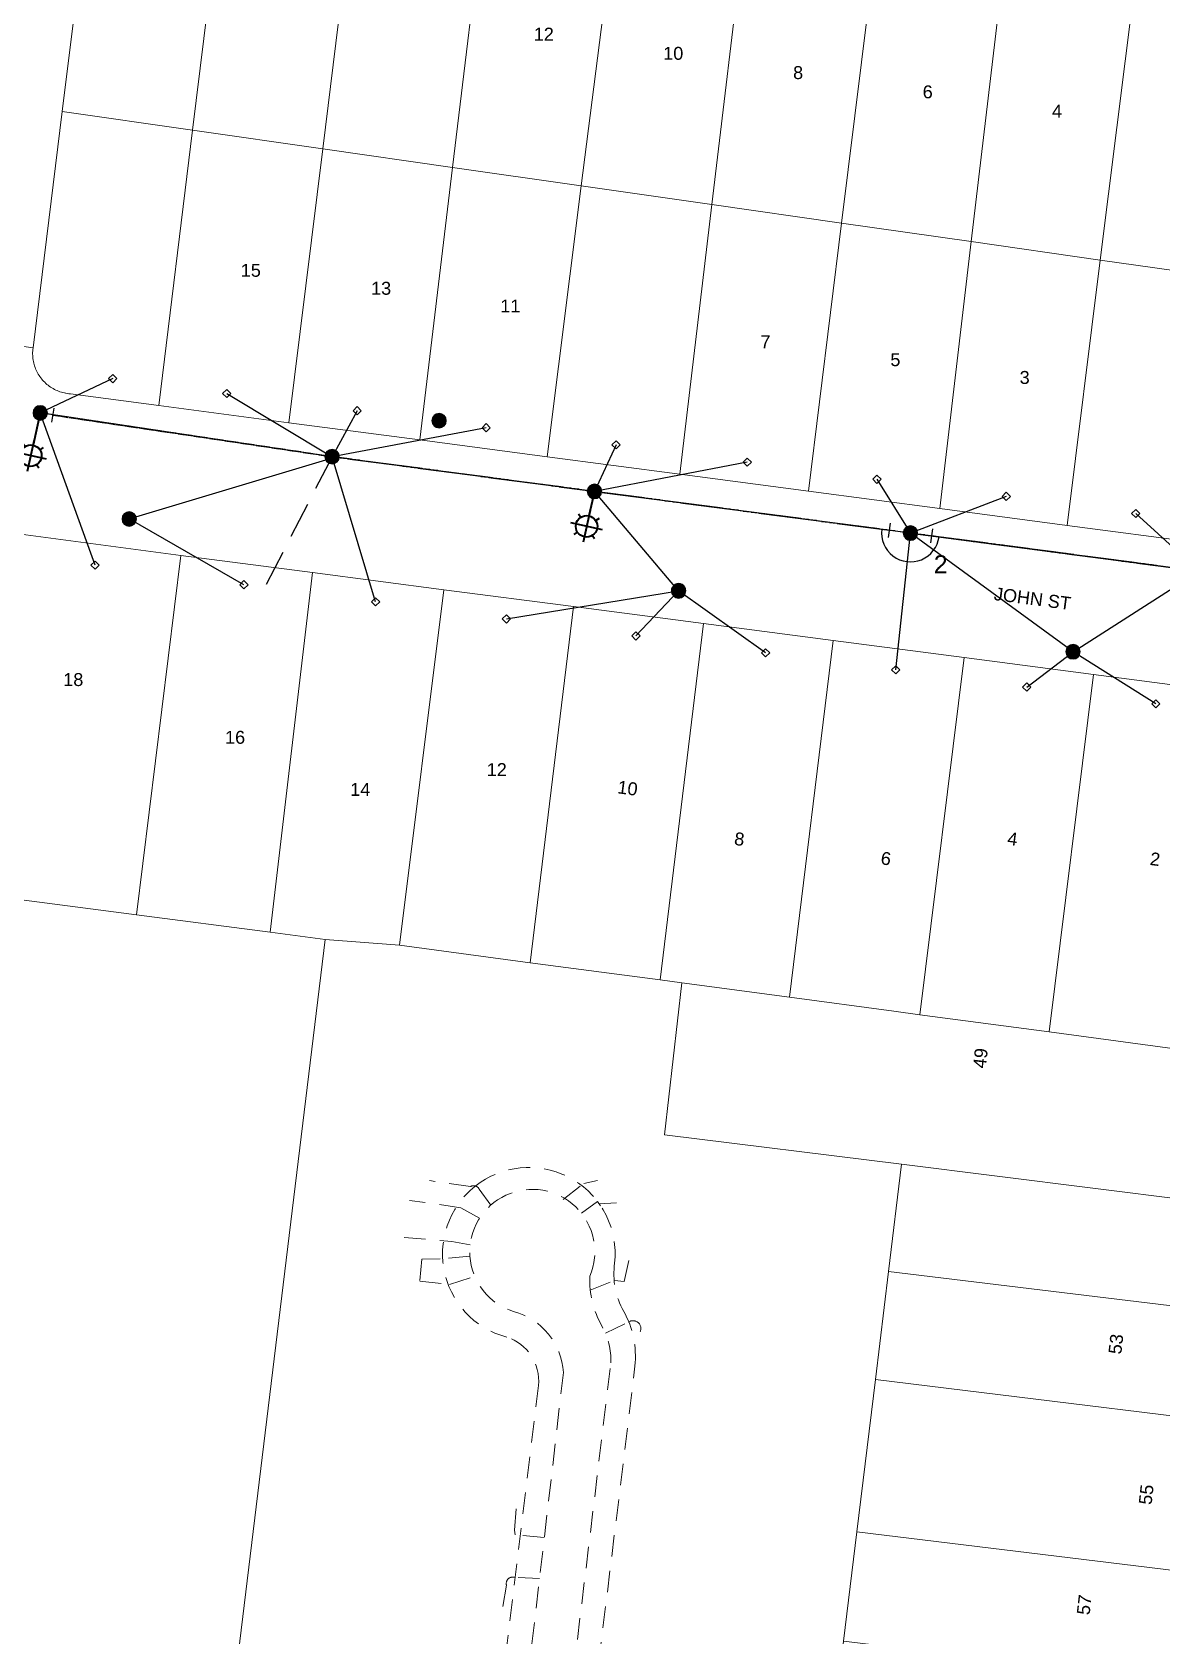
# Model space of a CAD drawing. Header units: metres. Extents: x 291879 to 294448, y 6259965 to 6261176.
# Drawn here: x 293539.7 to 293697, y 6260414 to 6260637.2 of the extents above; entities that cross this region are included whole.
import ezdxf
from ezdxf.enums import TextEntityAlignment as Align

# ---------------------------------------------------------------- set-up
doc = ezdxf.new("R2010")
doc.units = ezdxf.units.M
for name, pattern in [('Cable Exist OH', [1, 1, 0]), ('Cable New OH', [6, 4, -2]), ('Dash', [5, 3, -2]), ('DASHED', [0.75, 0.5, -0.25])]:
    doc.linetypes.add(name, pattern=pattern)
doc.layers.get('0').update_dxf_attribs({"color": 6})
for name, color, linetype, lineweight in [('Cadastre Buildings_SP_EXT', 9, 'Continuous', 5), ('Cadastre Developer_SP_EXT', 9, 'Continuous', 5), ('Cadastre Land Parcels_SP_EXT', 9, 'Continuous', 5), ('Cadastre Road Names_SP_HV_LV_SL_EXT', 9, 'Continuous', 5), ('Cadastre Roads_SP_EXT', 9, 'Continuous', 5)]:
    doc.layers.add(name, color=color, linetype=linetype, lineweight=lineweight)
for name, color, linetype in [('Equip_SP_SL_EXT', 7, 'Continuous'), ('Mains_LV_EXT', 7, 'Continuous'), ('Mains_LV_NEW', 2, 'Continuous'), ('Mains_LV_NEW_E56', 2, 'Continuous'), ('Mains_LV_NEW_Hardwired', 2, 'Continuous'), ('Mains_SL_EXT', 7, 'Continuous'), ('OH_Details_SP_MISC', 7, 'Continuous'), ('Services_SP_EXT', 7, 'Continuous'), ('Services_SP_NEW_UG', 2, 'Continuous'), ('SupportsOH_SP_TR_HV_LV_SL_EXT', 7, 'Continuous')]:
    doc.layers.add(name, color=color, linetype=linetype)
doc.layers.add('Features_DEL', color=1, linetype='Continuous', plot=False)
doc.styles.add('iecARIAL', font='arial.ttf', dxfattribs={"height": 2})
doc.styles.add('POLE_LABEL', font='arial.ttf')
doc.styles.get("Standard").update_dxf_attribs({"font": 'arial.ttf'})

# ---------------------------------------------------------------- blocks, each defined once
blk = doc.blocks.new('*U774')
at = {"lineweight": 40}
for p, q in [((0, 0), (-0.98, -4.48)), ((-2.42, -4.2), (-2.11, -4.68)), ((-0.82, -3.74), (-1.79, -8.14)), ((0.89, -6.42), (-3.5, -5.46)), ((0.43, -4.83), (-0.04, -5.13)), ((-3.04, -7.05), (-2.57, -6.75)), ((-0.19, -7.68), (-0.5, -7.21))]:
    blk.add_line(p, q, dxfattribs=at)
blk.add_circle((-1.31, -5.94), 1.5, dxfattribs=at)
at = {"style": 'iecARIAL', "flags": 8}
blk.add_attdef('ASSET_NUM', (1.5, 1.5), '', height=2.5, dxfattribs=at)
for tag, p, height, flags in [('OPERATING_VOLTAGE', (0.98, -1.65), 0.2, 9), ('ORIENTATION', (0.98, -1.85), 0.2, 9), ('OWNED_BY', (0.98, -2.05), 0.2, 9), ('STATE', (0.98, -2.25), 0.2, 9), ('CONSTRUCTED_VOLTAGE', (0.98, -0.65), 0.2, 9), ('CONTROL_TYPE', (0.98, -0.85), 0.2, 9), ('LANTERN_PURPOSE', (0.98, -1.05), 0.2, 9), ('LANTERN_TYPE', (0.98, -1.25), 0.2, 9), ('NO_PHASES', (0.98, -1.45), 0.2, 9), ('LNUMBER', (2.18, -3.25), 2.5, 8), ('USAGE', (0.98, -2.45), 0.2, 9), ('CEXIST', (0.98, -2.65), 0.2, 9), ('CNEW', (0.98, -2.85), 0.2, 9), ('CNUMBER', (0.98, -3.05), 0.2, 9), ('CREMOVE', (0.98, -3.25), 0.2, 9), ('CREPLACE', (0.98, -3.45), 0.2, 9), ('LKINGHEIGHT', (0.98, -3.65), 0.2, 9), ('LBRACKET', (0.98, -3.85), 0.2, 9), ('LBRACKETVOCAB', (0.98, -4.05), 0.2, 9), ('LCATEGORY', (0.98, -4.25), 0.2, 9), ('LCHARGE1', (0.98, -4.45), 0.2, 9), ('LCHARGE1PERCENT', (0.98, -4.65), 0.2, 9), ('LCHARGE2', (0.98, -4.85), 0.2, 9), ('LCHARGE2PERCENT', (0.98, -5.05), 0.2, 9), ('LCHARGE3', (0.98, -5.25), 0.2, 9), ('LCHARGE3PERCENT', (0.98, -5.45), 0.2, 9), ('LEXIST', (0.98, -5.65), 0.2, 9), ('LLAMP', (0.98, -5.85), 0.2, 9), ('LLAMPVOCAB', (0.98, -6.05), 0.2, 9), ('LMAST', (0.98, -6.25), 0.2, 9), ('LMASTVOCAB', (0.98, -6.45), 0.2, 9), ('LNEW', (0.98, -6.65), 0.2, 9), ('LANTNUMBER', (0.98, -6.85), 0.2, 9), ('LOUTREACH', (0.98, -7.25), 0.2, 9), ('LOUTREACHVOCAB', (0.98, -7.45), 0.2, 9), ('LRATECODE', (0.98, -7.65), 0.2, 9), ('LREMOVE', (0.98, -7.85), 0.2, 9), ('LREPLACE', (0.98, -8.05), 0.2, 9), ('LTYPE', (0.98, -8.25), 0.2, 9), ('LTYPEVOCAB', (0.98, -8.45), 0.2, 9), ('LEGEND', (0.98, -8.65), 0.2, 9), ('LOCATION', (0.98, -8.85), 0.2, 9), ('NOTES', (0.98, -9.05), 0.2, 9), ('STREETNAME', (0.98, -9.25), 0.2, 9), ('SUBURB', (0.98, -9.45), 0.2, 1)]:
    blk.add_attdef(tag, p, '', height=height, dxfattribs=dict(flags=flags))
blk = doc.blocks.new('*U784')
at = {"lineweight": 40}
for p, q in [((0, 0), (-0.77, -3.41)), ((1.1, -5.37), (-3.29, -4.38)), ((-2.2, -3.13), (-1.9, -3.61)), ((-0.6, -2.68), (-1.59, -7.07)), ((0.64, -3.77), (0.17, -4.07)), ((-2.84, -5.98), (-2.37, -5.68)), ((0, -6.62), (-0.3, -6.14))]:
    blk.add_line(p, q, dxfattribs=at)
blk.add_circle((-1.1, -4.87), 1.5, dxfattribs=at)
at = {"style": 'iecARIAL', "flags": 8}
blk.add_attdef('ASSET_NUM', (1.5, 1.5), '', height=2.5, dxfattribs=at)
for tag, p, height, flags in [('OPERATING_VOLTAGE', (0.98, -1.65), 0.2, 9), ('ORIENTATION', (0.98, -1.85), 0.2, 9), ('OWNED_BY', (0.98, -2.05), 0.2, 9), ('STATE', (0.98, -2.25), 0.2, 9), ('CONSTRUCTED_VOLTAGE', (0.98, -0.65), 0.2, 9), ('CONTROL_TYPE', (0.98, -0.85), 0.2, 9), ('LANTERN_PURPOSE', (0.98, -1.05), 0.2, 9), ('LANTERN_TYPE', (0.98, -1.25), 0.2, 9), ('NO_PHASES', (0.98, -1.45), 0.2, 9), ('LNUMBER', (2.18, -3.25), 2.5, 8), ('USAGE', (0.98, -2.45), 0.2, 9), ('CEXIST', (0.98, -2.65), 0.2, 9), ('CNEW', (0.98, -2.85), 0.2, 9), ('CNUMBER', (0.98, -3.05), 0.2, 9), ('CREMOVE', (0.98, -3.25), 0.2, 9), ('CREPLACE', (0.98, -3.45), 0.2, 9), ('LKINGHEIGHT', (0.98, -3.65), 0.2, 9), ('LBRACKET', (0.98, -3.85), 0.2, 9), ('LBRACKETVOCAB', (0.98, -4.05), 0.2, 9), ('LCATEGORY', (0.98, -4.25), 0.2, 9), ('LCHARGE1', (0.98, -4.45), 0.2, 9), ('LCHARGE1PERCENT', (0.98, -4.65), 0.2, 9), ('LCHARGE2', (0.98, -4.85), 0.2, 9), ('LCHARGE2PERCENT', (0.98, -5.05), 0.2, 9), ('LCHARGE3', (0.98, -5.25), 0.2, 9), ('LCHARGE3PERCENT', (0.98, -5.45), 0.2, 9), ('LEXIST', (0.98, -5.65), 0.2, 9), ('LLAMP', (0.98, -5.85), 0.2, 9), ('LLAMPVOCAB', (0.98, -6.05), 0.2, 9), ('LMAST', (0.98, -6.25), 0.2, 9), ('LMASTVOCAB', (0.98, -6.45), 0.2, 9), ('LNEW', (0.98, -6.65), 0.2, 9), ('LANTNUMBER', (0.98, -6.85), 0.2, 9), ('LOUTREACH', (0.98, -7.25), 0.2, 9), ('LOUTREACHVOCAB', (0.98, -7.45), 0.2, 9), ('LRATECODE', (0.98, -7.65), 0.2, 9), ('LREMOVE', (0.98, -7.85), 0.2, 9), ('LREPLACE', (0.98, -8.05), 0.2, 9), ('LTYPE', (0.98, -8.25), 0.2, 9), ('LTYPEVOCAB', (0.98, -8.45), 0.2, 9), ('LEGEND', (0.98, -8.65), 0.2, 9), ('LOCATION', (0.98, -8.85), 0.2, 9), ('NOTES', (0.98, -9.05), 0.2, 9), ('STREETNAME', (0.98, -9.25), 0.2, 9), ('SUBURB', (0.98, -9.45), 0.2, 1)]:
    blk.add_attdef(tag, p, '', height=height, dxfattribs=dict(flags=flags))
blk = doc.blocks.new('CCP_EXT')
at = {"flags": 9}
for tag, p in [('STATE', (0, -1.8)), ('NOTES', (0, -2))]:
    blk.add_attdef(tag, text='', height=0.2, dxfattribs=at).set_placement(p, align=Align.MIDDLE_LEFT)
blk.add_wipeout([(0, 0.57), (0.57, 0), (0, -0.57), (-0.57, 0)])
blk.add_lwpolyline([(-0.57, 0), (0, 0.57), (0.57, 0), (0, -0.57), (-0.57, 0)])
at = {"flags": 1}
blk.add_attdef('Z', (0, 0), '', height=0.2, dxfattribs=at)
at = {"flags": 9}
for tag, p in [('CCP_TYPE', (0, 0)), ('CONSTRUCTED_VOLTAGE', (0, -0.2)), ('OPERATING_VOLTAGE', (0, -0.6)), ('ORIENTATION', (0, -0.8)), ('OWNED_BY', (0, -1)), ('NO_PHASES', (0, -0.4)), ('USAGE', (0, -1.2)), ('LEGEND', (0, -1.4)), ('LIFE_SUPPORT', (0, -1.6))]:
    blk.add_attdef(tag, text='', height=0.2, dxfattribs=at).set_placement(p, align=Align.MIDDLE_LEFT)
blk = doc.blocks.new('POLE_EXT')
blk.add_hatch(color=256).paths.add_polyline_path([(-1, 0, 1), (1, 0, 1)])
blk.add_lwpolyline([(-1, 0, 1), (1, 0, 1)], format="xyb", close=True)
for tag, height, flags, p in [('pNumber', 2.5, 8, (-17.84, 2.07)), ('OWNED_BY', 0.2, 9, (1.35, -0.4)), ('SPECIAL_USE', 0.2, 9, (1.35, -0.8)), ('STATE', 0.2, 9, (1.35, -1)), ('cLV', 0.2, 9, (1.35, -1.4)), ('hDepth', 0.2, 9, (1.35, -1.6)), ('hDia', 0.2, 9, (1.35, -1.8)), ('cHV', 0.2, 9, (1.35, -2)), ('PARENT', 0.2, 9, (1.35, -0.6)), ('USAGE', 0.2, 9, (1.35, -1.2)), ('LBRACKET', 0.2, 9, (1.35, -2.2)), ('cLinedev', 0.2, 9, (1.35, -3.4)), ('pExisting', 0.2, 9, (1.35, -3.8)), ('pFooting', 0.2, 9, (1.35, -4.4)), ('LExisting', 0.2, 9, (1.35, -2.4)), ('LANTNUMBER', 0.2, 9, (1.35, -2.6)), ('LOther', 0.2, 9, (1.35, -2.8)), ('LRemove', 0.2, 9, (1.35, -3)), ('LEGEND', 0.2, 9, (1.35, -3.2)), ('LOCATION', 0.2, 9, (1.35, -3.6)), ('PFNUMBER', 0.2, 9, (1.35, -4)), ('NEWPFNUMBER', 0.2, 9, (1.35, -4.2)), ('pNew', 0.2, 9, (1.35, -4.6)), ('pRelocate', 0.2, 9, (1.35, -5)), ('pRemove', 0.2, 9, (1.35, -5.2)), ('pReplace', 0.2, 9, (1.35, -5.4)), ('pStay', 0.2, 9, (1.35, -5.6)), ('pType', 0.2, 9, (1.35, -5.8)), ('cspan', 0.2, 9, (1.35, -6)), ('STREETNAME', 0.2, 9, (1.35, -6.2)), ('SUBURB', 0.2, 9, (1.35, -6.4)), ('NOTES', 0.2, 9, (1.35, -6.6)), ('OPERATED_BY', 0.2, 9, (1.36, -7.01)), ('MAINTAINED_BY', 0.2, 9, (1.36, -6.81))]:
    blk.add_attdef(tag, text='', height=height, dxfattribs=dict(flags=flags)).set_placement(p, align=Align.MIDDLE_LEFT)
at = {"style": 'POLE_LABEL'}
for tag, height, flags, p in [('ASSET_NUM', 2.5, 8, (2, 2)), ('STRUCTURE_PLANT_NUMBER', 0.2, 9, (1.35, 0.03)), ('STREET_CODE', 0.2, 9, (1.35, -0.2))]:
    blk.add_attdef(tag, text='', height=height, dxfattribs=dict(at, flags=flags)).set_placement(p, align=Align.MIDDLE_LEFT)
at = {"flags": 1}
blk.add_attdef('Z', (1.35, -7.33), '', height=0.2, dxfattribs=at)
blk = doc.blocks.new('End Shackle_EXT')
at = {"flags": 9}
blk.add_attdef('NOTES', text='', height=0.2, dxfattribs=at).set_placement((0, -1.6), align=Align.MIDDLE_LEFT)
blk.add_wipeout([(0, 0.25), (1.81, 0.25), (1.82, -0.25), (0, -0.25)])
blk.add_line((1.81, -1), (1.81, 1))
at = {"flags": 1}
blk.add_attdef('Z', (0, 0), '', height=0.2, dxfattribs=at)
at = {"flags": 9}
for tag, p in [('CONNECTOR_TYPE', (0, 0)), ('CONSTRUCTED_VOLTAGE', (0, -0.2)), ('OPERATING_VOLTAGE', (0, -0.6)), ('ORIENTATION', (0, -0.8)), ('OWNED_BY', (0, -1)), ('STATE', (0, -1.2)), ('NO_PHASES', (0, -0.4)), ('USAGE', (0, -1.4))]:
    blk.add_attdef(tag, text='', height=0.2, dxfattribs=at).set_placement(p, align=Align.MIDDLE_LEFT)
blk = doc.blocks.new('*U790')
blk.add_line((1, 3), (-1, 3))
at = {"flags": 1}
blk.add_attdef('Z', (0, 0), '', height=0.2, dxfattribs=at)
at = {"flags": 9}
for tag, p in [('CONNECTOR_TYPE', (0, 0)), ('CONSTRUCTED_VOLTAGE', (0, -0.2)), ('OPERATING_VOLTAGE', (0, -0.6)), ('ORIENTATION', (0, -0.8)), ('OWNED_BY', (0, -1)), ('STATE', (0, -1.2)), ('OPERATED_BY', (0, -2.01)), ('NO_PHASES', (0, -0.4)), ('USAGE', (0, -1.4)), ('NOTES', (0, -1.6)), ('MAINTAINED_BY', (0, -1.81))]:
    blk.add_attdef(tag, text='', height=0.2, dxfattribs=at).set_placement(p, align=Align.MIDDLE_LEFT)

msp = doc.modelspace()

# ---------------------------------------------------------------- linework, layer by layer
at = {"layer": 'Cadastre Buildings_SP_EXT', "linetype": 'Continuous'}
msp.add_lwpolyline([(293645.36, 6260352.81), (293647.21, 6260368.07), (293649.05, 6260383.24), (293650.85, 6260398.11), (293652.69, 6260413.27), (293654.54, 6260428.5), (293657.11, 6260449.69), (293658.93, 6260464.72), (293660.74, 6260479.65), (293627.74, 6260483.76), (293630.15, 6260504.91), (293627.14, 6260505.31), (293609.06, 6260507.71), (293590.86, 6260510.14), (293580.51, 6260510.93), (293556.11, 6260310.29), (293581.58, 6260307.19), (293596.69, 6260305.35), (293601.16, 6260342.97), (293616.39, 6260341.11), (293631.66, 6260339.22), (293643.54, 6260337.78), (293645.36, 6260352.81)], close=True, dxfattribs=at)
at = {"layer": 'Cadastre Developer_SP_EXT', "linetype": 'Dash'}
for points in [[(293620.82, 6260465.91, 0.641205), (293602.08, 6260477.1)], [(293602.08, 6260477.1, 0.641204), (293605.79, 6260455.59)], [(293601.98, 6260476.18, 0.425646), (293600.76, 6260476.56)], [(293605.69, 6260475.35, 0.686197), (293606.75, 6260459.15)], [(293617.37, 6260464.06, 0.686193), (293605.69, 6260475.35)], [(293622.09, 6260459.18, -0.166479), (293620.82, 6260465.91)], [(293619.07, 6260457.09, -0.14312), (293617.37, 6260464.06)], [(293606.75, 6260459.15, -0.323203), (293613.69, 6260450.66)], [(293623.65, 6260451.56, 0.152098), (293622.09, 6260459.18)], [(293620.3, 6260452.03, 0.135356), (293619.07, 6260457.09)], [(293622.77, 6260457.69, -0.770723), (293624.36, 6260456.34)], [(293605.79, 6260455.59, -0.356209), (293610.21, 6260448.88)], [(293606.91, 6260422.16, 0.592774), (293605.76, 6260421.05)]]:
    msp.add_lwpolyline(points, format="xyb", dxfattribs=at)
for points in [[(293600.76, 6260476.56), (293595.05, 6260477.38)], [(293613.65, 6260474.74), (293616.51, 6260476.99), (293618.42, 6260477.4)], [(293602.01, 6260472.13), (293599.41, 6260473.61), (293592.24, 6260474.63)], [(293603.57, 6260473.97), (293601.98, 6260476.18)], [(293616.19, 6260472.84), (293618.45, 6260474.46), (293618.86, 6260473.88)], [(293618.66, 6260474.17), (293621.08, 6260474.3)], [(293591.5, 6260469.47), (293598.14, 6260468.9), (293600.7, 6260468.45)], [(293617.43, 6260462.11), (293620.79, 6260463.48), (293622.13, 6260463.32), (293623.03, 6260467.42)], [(293600.67, 6260466.88), (293596.54, 6260466.47), (293594, 6260466.46), (293593.68, 6260463.39), (293597.84, 6260462.92), (293601.33, 6260464.08)], [(293619.53, 6260456.14), (293622.77, 6260457.69)], [(293613.23, 6260393.64), (293620.3, 6260452.03)], [(293613.69, 6260450.66), (293607.49, 6260397.25)], [(293616.77, 6260395.27), (293623.65, 6260451.56)], [(293610.21, 6260448.88), (293603.84, 6260396.37)], [(293606.99, 6260428.1), (293606.88, 6260428.72), (293607.24, 6260433.37)], [(293611.03, 6260427.71), (293606.99, 6260428.1)], [(293605.76, 6260421.05), (293605.03, 6260416.75)], [(293610.37, 6260422), (293606.91, 6260422.16)]]:
    msp.add_lwpolyline(points, dxfattribs=at)
at = {"layer": 'Cadastre Land Parcels_SP_EXT', "linetype": 'Continuous'}
for points in [[(293554.94, 6260663.78), (293554.25, 6260663.85), (293553.56, 6260663.85), (293552.87, 6260663.76), (293552.2, 6260663.6), (293551.55, 6260663.36), (293550.93, 6260663.05), (293550.35, 6260662.68), (293549.82, 6260662.24), (293549.34, 6260661.74), (293548.92, 6260661.19), (293548.57, 6260660.59), (293548.28, 6260659.96), (293548.07, 6260659.3), (293547.94, 6260658.63), (293543.92, 6260626.18), (293562.07, 6260623.58), (293566.79, 6260661.93), (293554.94, 6260663.78)], [(293584.89, 6260659.14), (293566.79, 6260661.93), (293562.07, 6260623.58), (293580.18, 6260620.99), (293584.89, 6260659.14)], [(293602.85, 6260656.37), (293584.89, 6260659.14), (293580.18, 6260620.99), (293598.25, 6260618.4), (293602.85, 6260656.37)], [(293620.97, 6260653.59), (293602.85, 6260656.37), (293598.25, 6260618.4), (293616.18, 6260615.85), (293620.97, 6260653.59)], [(293638.83, 6260650.86), (293620.97, 6260653.59), (293616.18, 6260615.85), (293634.34, 6260613.24), (293638.83, 6260650.86)], [(293657.04, 6260648.03), (293638.83, 6260650.86), (293634.34, 6260613.24), (293652.42, 6260610.66), (293657.04, 6260648.03)], [(293674.87, 6260645.31), (293657.04, 6260648.03), (293652.42, 6260610.66), (293670.47, 6260608.07), (293674.87, 6260645.31)], [(293693.05, 6260642.49), (293674.87, 6260645.31), (293670.47, 6260608.07), (293688.42, 6260605.51), (293693.05, 6260642.49)], [(293710.97, 6260639.77), (293693.05, 6260642.49), (293688.42, 6260605.51), (293706.6, 6260602.93), (293708.77, 6260621.23), (293710.97, 6260639.77)], [(293575.48, 6260582.87), (293580.18, 6260620.99), (293562.07, 6260623.58), (293557.36, 6260585.27), (293575.48, 6260582.87)], [(293593.71, 6260580.47), (293598.25, 6260618.4), (293580.18, 6260620.99), (293575.48, 6260582.87), (293593.71, 6260580.47)], [(293616.18, 6260615.85), (293598.25, 6260618.4), (293593.71, 6260580.47), (293611.44, 6260578.13), (293616.18, 6260615.85)], [(293647.82, 6260573.33), (293652.42, 6260610.66), (293634.34, 6260613.24), (293629.9, 6260575.69), (293647.82, 6260573.33)], [(293666.08, 6260570.91), (293670.47, 6260608.07), (293652.42, 6260610.66), (293647.82, 6260573.33), (293666.08, 6260570.91)], [(293688.42, 6260605.51), (293670.47, 6260608.07), (293666.08, 6260570.91), (293683.81, 6260568.57), (293688.42, 6260605.51)], [(293706.6, 6260602.93), (293688.42, 6260605.51), (293683.81, 6260568.57), (293702.25, 6260566.15), (293704.41, 6260584.47), (293706.6, 6260602.93)], [(293554.27, 6260514.37), (293560.43, 6260564.4), (293537.48, 6260567.43), (293536.98, 6260567.49), (293531.12, 6260517.41), (293554.27, 6260514.37)], [(293572.85, 6260511.94), (293578.78, 6260562.01), (293560.43, 6260564.4), (293554.27, 6260514.37), (293572.85, 6260511.94)], [(293597.03, 6260559.62), (293578.78, 6260562.01), (293572.85, 6260511.94), (293580.51, 6260510.93), (293590.86, 6260510.14), (293597.03, 6260559.62)], [(293615.11, 6260557.27), (293597.03, 6260559.62), (293590.86, 6260510.14), (293609.06, 6260507.71), (293615.11, 6260557.27)], [(293633.18, 6260554.92), (293615.11, 6260557.27), (293609.06, 6260507.71), (293627.14, 6260505.31), (293633.18, 6260554.92)], [(293651.25, 6260552.56), (293633.18, 6260554.92), (293627.14, 6260505.31), (293630.15, 6260504.9), (293645.17, 6260502.9), (293651.25, 6260552.56)], [(293669.49, 6260550.18), (293651.25, 6260552.56), (293645.17, 6260502.9), (293659.7, 6260500.96), (293663.31, 6260500.47), (293669.49, 6260550.18)], [(293687.48, 6260547.83), (293669.49, 6260550.18), (293663.31, 6260500.47), (293681.32, 6260498.07), (293687.48, 6260547.83)], [(293702.41, 6260519.66), (293705.52, 6260545.47), (293687.48, 6260547.83), (293681.32, 6260498.07), (293699.51, 6260495.64), (293702.41, 6260519.66)], [(293452.27, 6260527.81), (293435.5, 6260529.99), (293414.69, 6260350.34), (293424.52, 6260338.62), (293518.36, 6260327.73), (293517.64, 6260318.32), (293531.26, 6260317.38), (293531.82, 6260324.89), (293540.14, 6260323.75), (293539.06, 6260312.35), (293556.11, 6260310.29), (293580.51, 6260510.93), (293572.85, 6260511.94), (293554.27, 6260514.37), (293531.12, 6260517.41), (293512.98, 6260519.82), (293512.97, 6260519.82), (293452.27, 6260527.81)], [(293645.17, 6260502.9), (293630.15, 6260504.9), (293627.74, 6260483.76), (293660.74, 6260479.65), (293727.34, 6260471.3), (293729.71, 6260491.61), (293699.51, 6260495.64), (293681.32, 6260498.07), (293663.31, 6260500.47), (293659.7, 6260500.96), (293645.17, 6260502.9)], [(293727.34, 6260471.3), (293660.74, 6260479.65), (293658.93, 6260464.72), (293725.56, 6260456.64), (293725.62, 6260457.14), (293727.34, 6260471.3)], [(293725.56, 6260456.64), (293658.93, 6260464.72), (293657.11, 6260449.69), (293723.72, 6260441.51), (293725.56, 6260456.64)], [(293723.72, 6260441.51), (293657.11, 6260449.69), (293654.54, 6260428.5), (293721.15, 6260420.39), (293721.21, 6260420.88), (293723.72, 6260441.51)], [(293721.15, 6260420.39), (293654.54, 6260428.5), (293652.69, 6260413.27), (293719.31, 6260405.25), (293721.15, 6260420.39)]]:
    msp.add_lwpolyline(points, close=True, dxfattribs=at)
at = {"layer": 'Cadastre Roads_SP_EXT', "linetype": 'Continuous'}
msp.add_lwpolyline([(293548.07, 6260659.3), (293539.26, 6260660.47), (293532.91, 6260661.32), (293528.83, 6260628.37), (293524.76, 6260595.42), (293531.04, 6260594.53), (293539.85, 6260593.27), (293543.92, 6260626.18), (293547.94, 6260658.63), (293548.07, 6260659.3)], close=True, dxfattribs=at)
at = {"layer": 'Features_DEL', "color": 2}
msp.add_line((293662, 6260567.51), (293702.21, 6260562.2), dxfattribs=at)
at = {"layer": 'Features_DEL', "linetype": 'Cable Exist OH'}
msp.add_lwpolyline([(293662, 6260567.51), (293702.19, 6260562.2)], dxfattribs=at)
at = {"layer": 'Mains_LV_EXT', "linetype": 'Cable Exist OH'}
msp.add_lwpolyline([(293581.48, 6260578.14), (293618.01, 6260573.31)], dxfattribs=at)
at = {"layer": 'Mains_LV_NEW_E56', "color": 2, "linetype": 'Cable New OH'}
msp.add_lwpolyline([(293702.19, 6260562.2), (293664.98, 6260567.11)], dxfattribs=at)
at = {"layer": 'Mains_LV_NEW_Hardwired', "color": 2, "linetype": 'Continuous'}
msp.add_arc((293662, 6260567.51), 4.01, 172.4794, 352.4802, dxfattribs=at).dxf.unprotected_set("ltscale", 0)
at = {"layer": 'Services_SP_EXT'}
for points in [[(293553.24, 6260569.47), (293581.53, 6260577.97)], [(293629.72, 6260559.47), (293618.01, 6260573.31)]]:
    msp.add_lwpolyline(points, dxfattribs=at)
at = {"layer": 'Services_SP_NEW_UG', "color": 2, "linetype": 'DASHED', "ltscale": 10}
msp.add_line((293581.48, 6260578.14), (293572.15, 6260560.03), dxfattribs=at)

# ---------------------------------------------------------------- block references
at = {"layer": 'Equip_SP_SL_EXT'}
for name, p in [('*U774', (293540.85, 6260584.23)), ('*U784', (293618.01, 6260573.31))]:
    msp.add_blockref(name, p, dxfattribs=at)
at = {"layer": 'Mains_LV_NEW', "color": 2, "linetype": 'Cable New OH'}
for rotation in [82.4794476172831, 262.4801511715407]:
    msp.add_blockref('*U790', (293662, 6260567.51), dxfattribs=dict(at, rotation=rotation)).dxf.unprotected_set("ltscale", 0)
at = {"layer": 'Services_SP_EXT'}
for p in [(293550.94, 6260589), (293621.02, 6260579.78)]:
    msp.add_blockref('CCP_EXT', p, dxfattribs=at)
at = {"layer": 'SupportsOH_SP_TR_HV_LV_SL_EXT'}
for p in [(293596.38, 6260583.15), (293581.48, 6260578.14), (293618.01, 6260573.31), (293553.24, 6260569.47)]:
    msp.add_blockref('POLE_EXT', p, dxfattribs=at)
ref = msp.add_blockref('POLE_EXT', (293662, 6260567.51), dxfattribs=at)
ref.add_attrib('PNUMBER', '2', (293665.24, 6260561.92), dxfattribs={"height": 2.5})
for p, rotation in [((293629.72, 6260559.47), 0.0390156974779501), ((293684.63, 6260550.99), 359.9754901387639)]:
    msp.add_blockref('POLE_EXT', p, dxfattribs=dict(at, rotation=rotation))

# ---------------------------------------------------------------- texts
at = {"layer": 'Cadastre Land Parcels_SP_EXT'}
for s, p in [('12', (293609.56, 6260636.05)), ('10', (293627.58, 6260633.38)), ('8', (293645.66, 6260630.7)), ('6', (293663.7, 6260628.02)), ('4', (293681.7, 6260625.34)), ('15', (293568.77, 6260603.18)), ('13', (293586.91, 6260600.68)), ('11', (293604.9, 6260598.21)), ('7', (293641.12, 6260593.23)), ('5', (293659.2, 6260590.74)), ('3', (293677.2, 6260588.27)), ('18', (293544.06, 6260546.22)), ('16', (293566.58, 6260538.18)), ('12', (293603.01, 6260533.68)), ('14', (293584.01, 6260530.93))]:
    msp.add_text(s, height=1.8, dxfattribs=at).set_placement(p)
for s, rotation, p in [('10', 352.4997, (293621.12, 6260531.3)), ('8', 352.6043, (293637.38, 6260524.12)), ('4', 352.6021, (293675.4, 6260524.14)), ('6', 352.5163, (293657.78, 6260521.41)), ('2', 352.5781, (293695.25, 6260521.33)), ('49', 83.5755, (293672.47, 6260492.93)), ('53', 83.446, (293691.33, 6260453.14)), ('55', 83.6448, (293695.55, 6260432.19)), ('57', 83.496, (293686.92, 6260416.85))]:
    msp.add_text(s, height=1.8, rotation=rotation, dxfattribs=at).set_placement(p)
at = {"layer": 'Cadastre Road Names_SP_HV_LV_SL_EXT'}
msp.add_text('JOHN ST', height=1.8, rotation=352.5125, dxfattribs=at).set_placement((293673.54, 6260558.2))

# ---------------------------------------------------------------- next in the draw order: linework, layer by layer
at = {"layer": 'Cadastre Buildings_SP_EXT', "linetype": 'Continuous'}
for points in [[(293562.07, 6260623.58), (293543.92, 6260626.18), (293539.85, 6260593.27), (293539.83, 6260593.06), (293539.81, 6260592.85), (293539.8, 6260592.64), (293539.8, 6260592.43), (293539.81, 6260592.22), (293539.82, 6260592), (293539.84, 6260591.8), (293539.88, 6260591.59), (293539.91, 6260591.38), (293539.96, 6260591.17), (293540.01, 6260590.97), (293540.07, 6260590.77), (293540.14, 6260590.57), (293540.21, 6260590.38), (293540.29, 6260590.19), (293540.38, 6260590), (293540.48, 6260589.81), (293540.58, 6260589.63), (293540.69, 6260589.45), (293540.8, 6260589.28), (293540.93, 6260589.11), (293541.06, 6260588.95), (293541.19, 6260588.79), (293541.33, 6260588.64), (293541.48, 6260588.49), (293541.63, 6260588.34), (293541.79, 6260588.21), (293541.95, 6260588.08), (293542.12, 6260587.95), (293542.29, 6260587.83), (293542.46, 6260587.72), (293542.64, 6260587.61), (293542.83, 6260587.51), (293543.02, 6260587.42), (293543.21, 6260587.34), (293543.41, 6260587.26), (293543.6, 6260587.18), (293543.81, 6260587.12), (293544.01, 6260587.06), (293544.22, 6260587.01), (293544.36, 6260586.99), (293544.42, 6260586.97), (293544.63, 6260586.94), (293544.85, 6260586.91), (293545.06, 6260586.89), (293557.36, 6260585.27), (293562.07, 6260623.58)], [(293634.34, 6260613.24), (293616.18, 6260615.85), (293611.44, 6260578.13), (293629.9, 6260575.69), (293634.34, 6260613.24)]]:
    msp.add_lwpolyline(points, close=True, dxfattribs=at)
at = {"layer": 'Services_SP_EXT'}
for points in [[(293550.94, 6260589), (293540.85, 6260584.23)], [(293621.02, 6260579.78), (293618.01, 6260573.31)]]:
    msp.add_lwpolyline(points, dxfattribs=at)

# ---------------------------------------------------------------- next in the draw order: block references
for p in [(293566.82, 6260586.94), (293584.98, 6260584.54), (293602.93, 6260582.17), (293639.28, 6260577.37), (293657.33, 6260574.99), (293675.34, 6260572.61), (293693.35, 6260570.24), (293548.48, 6260563.04), (293569.22, 6260560.32), (293587.55, 6260557.93), (293605.75, 6260555.55), (293623.79, 6260553.19), (293641.83, 6260550.83), (293659.95, 6260548.47), (293678.18, 6260546.08), (293696.15, 6260543.75)]:
    msp.add_blockref('CCP_EXT', p, dxfattribs=at)

# ---------------------------------------------------------------- next in the draw order: linework, layer by layer
at = {"layer": 'Mains_LV_EXT', "color": 2, "linetype": 'Cable Exist OH'}
msp.add_lwpolyline([(293618.01, 6260573.31), (293659.03, 6260567.9)], dxfattribs=at)
at = {"layer": 'Mains_SL_EXT', "linetype": 'Cable Exist OH'}
msp.add_lwpolyline([(293702.19, 6260562.2), (293662, 6260567.51), (293618.01, 6260573.31)], dxfattribs=at)
at = {"layer": 'Services_SP_EXT'}
for points in [[(293566.82, 6260586.94), (293581.48, 6260578.14)], [(293548.48, 6260563.04), (293540.85, 6260584.23)], [(293584.98, 6260584.54), (293581.48, 6260578.14)], [(293602.93, 6260582.17), (293581.48, 6260578.14)], [(293587.55, 6260557.93), (293581.48, 6260578.14)], [(293639.28, 6260577.37), (293618.01, 6260573.31)], [(293657.33, 6260574.99), (293662, 6260567.51)], [(293675.34, 6260572.61), (293662, 6260567.51)], [(293693.35, 6260570.24), (293702.19, 6260562.2)], [(293569.22, 6260560.32), (293553.24, 6260569.47)], [(293659.95, 6260548.47), (293662, 6260567.51)], [(293696.15, 6260543.75), (293684.63, 6260550.99), (293662, 6260567.51)], [(293678.18, 6260546.08), (293684.63, 6260550.99), (293702.19, 6260562.2)], [(293605.75, 6260555.55), (293629.72, 6260559.47)], [(293623.79, 6260553.19), (293629.72, 6260559.47)], [(293641.83, 6260550.83), (293629.72, 6260559.47)]]:
    msp.add_lwpolyline(points, dxfattribs=at)

# ---------------------------------------------------------------- next in the draw order: block references
at = {"layer": 'Mains_LV_EXT', "rotation": 350.3598213946967}
msp.add_blockref('End Shackle_EXT', (293540.85, 6260584.23), dxfattribs=at)

# ---------------------------------------------------------------- next in the draw order: linework, layer by layer
at = {"layer": 'Mains_LV_EXT', "linetype": 'Cable Exist OH'}
msp.add_lwpolyline([(293542.64, 6260583.92), (293581.48, 6260578.14)], dxfattribs=at)
at = {"layer": 'Mains_SL_EXT', "linetype": 'Cable Exist OH'}
msp.add_lwpolyline([(293618.01, 6260573.31), (293581.48, 6260578.14), (293540.85, 6260584.23)], dxfattribs=at)
at = {"layer": 'OH_Details_SP_MISC', "color": 7, "linetype": 'Continuous', "flags": 128}
msp.add_lwpolyline([(293662, 6260567.51), (293618.01, 6260573.31), (293581.48, 6260578.14), (293540.85, 6260584.23)], dxfattribs=at)

# ---------------------------------------------------------------- next in the draw order: block references
at = {"layer": 'SupportsOH_SP_TR_HV_LV_SL_EXT'}
msp.add_blockref('POLE_EXT', (293540.85, 6260584.23), dxfattribs=at)

doc.saveas('drawing.dxf')
